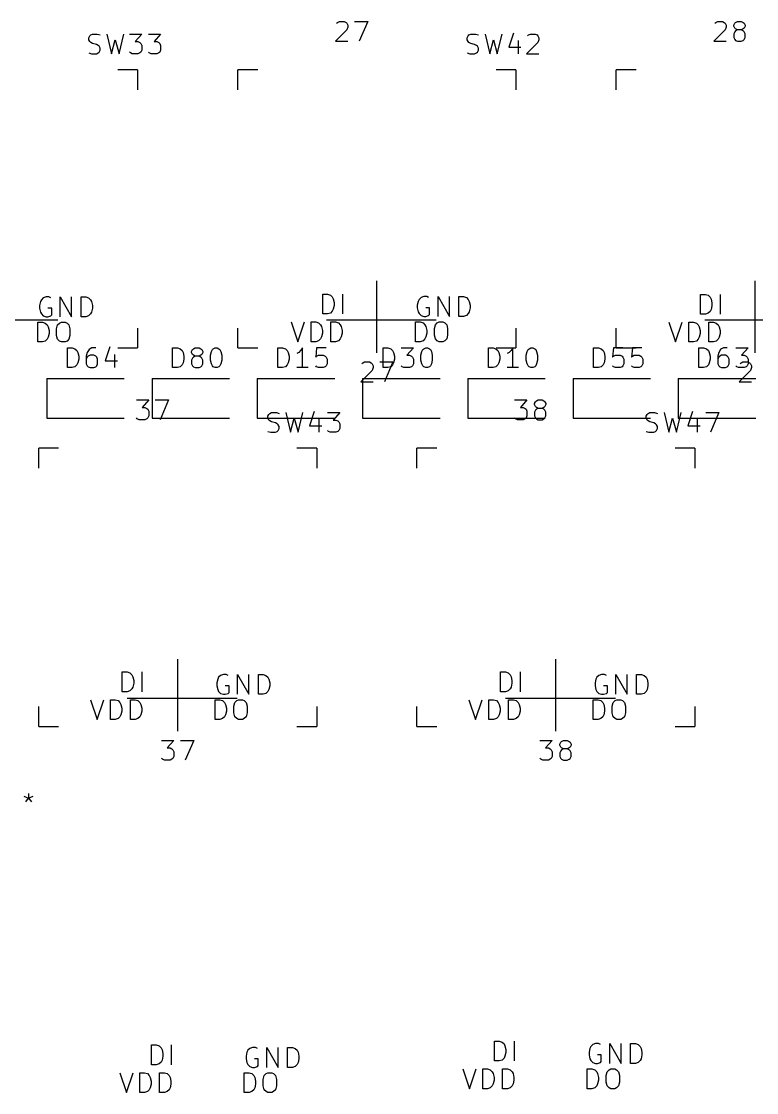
# Model space of a CAD drawing. Extents: x 33 to 377, y -126 to -3.
# Drawn here: x 169.9 to 207, y -120.3 to -66.4 of the extents above; entities that cross this region are included whole.
import ezdxf

# ---------------------------------------------------------------- set-up
doc = ezdxf.new("R2010")
doc.units = 0
doc.layers.add('BLACK', color=7, linetype='CONTINUOUS')

msp = doc.modelspace()

# ---------------------------------------------------------------- linework, layer by layer
at = {"layer": 'BLACK', "linetype": 'CONTINUOUS'}
for p, q in [((186.325, -66.81), (185.753, -67.3814)), ((185.801, -66.4766), (185.849, -66.429)), ((185.849, -66.429), (185.944, -66.3814)), ((185.944, -66.3814), (186.182, -66.3814)), ((186.182, -66.3814), (186.277, -66.429)), ((186.277, -66.429), (186.325, -66.4766)), ((186.325, -66.4766), (186.373, -66.5719)), ((186.373, -66.6671), (186.325, -66.81)), ((186.373, -66.5719), (186.373, -66.6671)), ((186.706, -66.3814), (187.373, -66.3814)), ((187.373, -66.3814), (186.944, -67.3814)), ((205.375, -66.81), (204.803, -67.3814)), ((204.851, -66.4766), (204.899, -66.429)), ((204.899, -66.429), (204.994, -66.3814)), ((204.994, -66.3814), (205.232, -66.3814)), ((205.232, -66.3814), (205.327, -66.429)), ((205.327, -66.429), (205.375, -66.4766)), ((205.375, -66.4766), (205.423, -66.5719)), ((205.423, -66.6671), (205.375, -66.81)), ((205.423, -66.5719), (205.423, -66.6671)), ((205.803, -66.5719), (205.851, -66.4766)), ((205.803, -66.6195), (205.803, -66.5719)), ((205.851, -66.7147), (205.803, -66.6195)), ((205.851, -66.4766), (205.899, -66.429)), ((205.899, -66.7623), (205.851, -66.7147)), ((205.899, -66.8576), (205.851, -66.9052)), ((205.899, -66.429), (205.994, -66.3814)), ((205.994, -66.81), (205.899, -66.7623)), ((205.994, -66.81), (205.899, -66.8576)), ((205.994, -66.3814), (206.184, -66.3814)), ((206.184, -66.81), (205.994, -66.81)), ((206.184, -66.3814), (206.28, -66.429)), ((206.28, -66.7623), (206.184, -66.81)), ((206.28, -66.8576), (206.184, -66.81)), ((206.28, -66.429), (206.327, -66.4766)), ((206.327, -66.7147), (206.28, -66.7623)), ((206.327, -66.9052), (206.28, -66.8576)), ((206.327, -66.4766), (206.375, -66.5719)), ((206.375, -66.6195), (206.327, -66.7147)), ((206.375, -66.5719), (206.375, -66.6195)), ((173.323, -67.2069), (173.371, -67.1116)), ((173.323, -67.3021), (173.323, -67.2069)), ((173.371, -67.3973), (173.323, -67.3021)), ((173.371, -67.1116), (173.419, -67.064)), ((173.419, -67.445), (173.371, -67.3973)), ((173.419, -67.064), (173.514, -67.0164)), ((173.514, -67.0164), (173.752, -67.0164)), ((173.752, -67.0164), (173.895, -67.064)), ((174.228, -67.0164), (174.466, -68.0164)), ((174.466, -68.0164), (174.657, -67.3021)), ((174.657, -67.3021), (174.847, -68.0164)), ((174.847, -68.0164), (175.085, -67.0164)), ((175.371, -67.0164), (175.99, -67.0164)), ((175.99, -67.0164), (175.657, -67.3973)), ((175.657, -67.3973), (175.8, -67.3973)), ((175.8, -67.3973), (175.895, -67.445)), ((176.323, -67.0164), (176.943, -67.0164)), ((176.943, -67.0164), (176.609, -67.3973)), ((176.609, -67.3973), (176.752, -67.3973)), ((176.752, -67.3973), (176.847, -67.445)), ((185.753, -67.3814), (186.373, -67.3814)), ((192.373, -67.2069), (192.421, -67.1116)), ((192.373, -67.3021), (192.373, -67.2069)), ((192.421, -67.3973), (192.373, -67.3021)), ((192.421, -67.1116), (192.469, -67.064)), ((192.469, -67.445), (192.421, -67.3973)), ((192.469, -67.064), (192.564, -67.0164)), ((192.564, -67.0164), (192.802, -67.0164)), ((192.802, -67.0164), (192.945, -67.064)), ((193.278, -67.0164), (193.516, -68.0164)), ((193.516, -68.0164), (193.707, -67.3021)), ((193.707, -67.3021), (193.897, -68.0164)), ((193.897, -68.0164), (194.135, -67.0164)), ((194.707, -66.9688), (194.469, -67.683)), ((194.945, -67.3497), (194.945, -68.0164)), ((195.421, -67.1116), (195.469, -67.064)), ((195.469, -67.064), (195.564, -67.0164)), ((195.564, -67.0164), (195.802, -67.0164)), ((195.802, -67.0164), (195.897, -67.064)), ((195.897, -67.064), (195.945, -67.1116)), ((195.945, -67.1116), (195.993, -67.2069)), ((195.993, -67.3021), (195.945, -67.445)), ((195.993, -67.2069), (195.993, -67.3021)), ((204.803, -67.3814), (205.423, -67.3814)), ((205.851, -66.9052), (205.803, -67.0004)), ((205.803, -67.0004), (205.803, -67.1909)), ((205.803, -67.1909), (205.851, -67.2861)), ((205.851, -67.2861), (205.899, -67.3338)), ((205.899, -67.3338), (205.994, -67.3814)), ((205.994, -67.3814), (206.184, -67.3814)), ((206.184, -67.3814), (206.28, -67.3338)), ((206.28, -67.3338), (206.327, -67.2861)), ((206.375, -67.0004), (206.327, -66.9052)), ((206.327, -67.2861), (206.375, -67.1909)), ((206.375, -67.1909), (206.375, -67.0004)), ((173.514, -67.4926), (173.419, -67.445)), ((173.704, -67.5402), (173.514, -67.4926)), ((173.8, -67.5878), (173.704, -67.5402)), ((173.847, -67.6354), (173.8, -67.5878)), ((173.8, -67.9688), (173.847, -67.9211)), ((173.895, -67.7307), (173.847, -67.6354)), ((173.847, -67.9211), (173.895, -67.8259)), ((173.895, -67.8259), (173.895, -67.7307)), ((175.419, -67.9688), (175.371, -67.9211)), ((175.895, -67.445), (175.943, -67.4926)), ((175.943, -67.9211), (175.895, -67.9688)), ((175.943, -67.4926), (175.99, -67.5878)), ((175.99, -67.8259), (175.943, -67.9211)), ((175.99, -67.5878), (175.99, -67.8259)), ((176.371, -67.9688), (176.323, -67.9211)), ((176.847, -67.445), (176.895, -67.4926)), ((176.895, -67.9211), (176.847, -67.9688)), ((176.895, -67.4926), (176.943, -67.5878)), ((176.943, -67.8259), (176.895, -67.9211)), ((176.943, -67.5878), (176.943, -67.8259)), ((192.564, -67.4926), (192.469, -67.445)), ((192.754, -67.5402), (192.564, -67.4926)), ((192.85, -67.5878), (192.754, -67.5402)), ((192.897, -67.6354), (192.85, -67.5878)), ((192.85, -67.9688), (192.897, -67.9211)), ((192.945, -67.7307), (192.897, -67.6354)), ((192.897, -67.9211), (192.945, -67.8259)), ((192.945, -67.8259), (192.945, -67.7307)), ((194.469, -67.683), (195.088, -67.683)), ((195.945, -67.445), (195.373, -68.0164)), ((173.323, -67.9688), (173.466, -68.0164)), ((173.466, -68.0164), (173.704, -68.0164)), ((173.704, -68.0164), (173.8, -67.9688)), ((175.514, -68.0164), (175.419, -67.9688)), ((175.8, -68.0164), (175.514, -68.0164)), ((175.895, -67.9688), (175.8, -68.0164)), ((176.466, -68.0164), (176.371, -67.9688)), ((176.752, -68.0164), (176.466, -68.0164)), ((176.847, -67.9688), (176.752, -68.0164)), ((192.373, -67.9688), (192.516, -68.0164)), ((192.516, -68.0164), (192.754, -68.0164)), ((192.754, -68.0164), (192.85, -67.9688)), ((195.373, -68.0164), (195.993, -68.0164)), ((175.783, -68.819), (174.783, -68.819)), ((175.783, -68.819), (175.783, -69.819)), ((181.833, -68.819), (180.833, -68.819)), ((180.833, -69.819), (180.833, -68.819)), ((194.833, -68.819), (193.833, -68.819)), ((194.833, -68.819), (194.833, -69.819)), ((200.883, -68.819), (199.883, -68.819)), ((199.883, -69.819), (199.883, -68.819)), ((187.833, -83.058), (187.833, -79.436)), ((206.883, -83.058), (206.883, -79.436)), ((171.031, -80.297), (170.936, -80.3922)), ((171.174, -80.2494), (171.031, -80.297)), ((171.317, -80.2494), (171.174, -80.2494)), ((171.412, -80.297), (171.317, -80.2494)), ((171.888, -81.2494), (171.888, -80.2494)), ((171.888, -80.2494), (172.46, -81.2494)), ((172.46, -81.2494), (172.46, -80.2494)), ((172.936, -81.2494), (172.936, -80.2494)), ((172.936, -80.2494), (173.174, -80.2494)), ((173.174, -80.2494), (173.317, -80.297)), ((173.317, -80.297), (173.412, -80.3922)), ((185.11, -81.1084), (185.11, -80.1084)), ((185.11, -80.1084), (185.348, -80.1084)), ((185.348, -80.1084), (185.491, -80.156)), ((185.491, -80.156), (185.586, -80.2512)), ((185.586, -80.2512), (185.634, -80.3465)), ((185.634, -80.3465), (185.681, -80.537)), ((186.11, -81.1084), (186.11, -80.1084)), ((190.055, -80.283), (189.96, -80.3782)), ((190.198, -80.2354), (190.055, -80.283)), ((190.341, -80.2354), (190.198, -80.2354)), ((190.436, -80.283), (190.341, -80.2354)), ((190.912, -81.2354), (190.912, -80.2354)), ((190.912, -80.2354), (191.484, -81.2354)), ((191.484, -81.2354), (191.484, -80.2354)), ((191.96, -81.2354), (191.96, -80.2354)), ((191.96, -80.2354), (192.198, -80.2354)), ((192.198, -80.2354), (192.341, -80.283)), ((192.341, -80.283), (192.436, -80.3782)), ((204.136, -81.1224), (204.136, -80.1224)), ((204.136, -80.1224), (204.374, -80.1224)), ((204.374, -80.1224), (204.517, -80.17)), ((204.517, -80.17), (204.612, -80.2652)), ((204.612, -80.2652), (204.66, -80.3605)), ((205.136, -81.1224), (205.136, -80.1224)), ((170.888, -80.4875), (170.841, -80.678)), ((170.841, -80.678), (170.841, -80.8208)), ((170.841, -80.8208), (170.888, -81.0113)), ((170.936, -80.3922), (170.888, -80.4875)), ((171.46, -80.8208), (171.269, -80.8208)), ((171.46, -81.1541), (171.46, -80.8208)), ((173.412, -80.3922), (173.46, -80.4875)), ((173.46, -80.4875), (173.507, -80.678)), ((173.507, -80.8208), (173.46, -81.0113)), ((173.507, -80.678), (173.507, -80.8208)), ((185.634, -80.8703), (185.586, -80.9655)), ((185.681, -80.6798), (185.634, -80.8703)), ((185.681, -80.537), (185.681, -80.6798)), ((189.912, -80.4735), (189.865, -80.664)), ((189.865, -80.664), (189.865, -80.8068)), ((189.865, -80.8068), (189.912, -80.9973)), ((189.96, -80.3782), (189.912, -80.4735)), ((190.484, -80.8068), (190.293, -80.8068)), ((190.484, -81.1401), (190.484, -80.8068)), ((192.436, -80.3782), (192.484, -80.4735)), ((192.484, -80.4735), (192.531, -80.664)), ((192.531, -80.8068), (192.484, -80.9973)), ((192.531, -80.664), (192.531, -80.8068)), ((204.66, -80.8843), (204.612, -80.9795)), ((204.66, -80.3605), (204.707, -80.551)), ((204.707, -80.6938), (204.66, -80.8843)), ((204.707, -80.551), (204.707, -80.6938)), ((166.243, -81.407), (171.773, -81.407)), ((170.888, -81.0113), (170.936, -81.1065)), ((170.936, -81.1065), (171.031, -81.2018)), ((171.031, -81.2018), (171.174, -81.2494)), ((171.174, -81.2494), (171.269, -81.2494)), ((171.269, -81.2494), (171.412, -81.2018)), ((171.412, -81.2018), (171.46, -81.1541)), ((173.174, -81.2494), (172.936, -81.2494)), ((173.317, -81.2018), (173.174, -81.2494)), ((173.412, -81.1065), (173.317, -81.2018)), ((173.46, -81.0113), (173.412, -81.1065)), ((185.348, -81.1084), (185.11, -81.1084)), ((185.293, -81.407), (190.823, -81.407)), ((185.491, -81.0608), (185.348, -81.1084)), ((185.586, -80.9655), (185.491, -81.0608)), ((189.912, -80.9973), (189.96, -81.0925)), ((189.96, -81.0925), (190.055, -81.1878)), ((190.055, -81.1878), (190.198, -81.2354)), ((190.198, -81.2354), (190.293, -81.2354)), ((190.293, -81.2354), (190.436, -81.1878)), ((190.436, -81.1878), (190.484, -81.1401)), ((192.198, -81.2354), (191.96, -81.2354)), ((192.341, -81.1878), (192.198, -81.2354)), ((192.436, -81.0925), (192.341, -81.1878)), ((192.484, -80.9973), (192.436, -81.0925)), ((204.374, -81.1224), (204.136, -81.1224)), ((204.343, -81.407), (209.873, -81.407)), ((204.517, -81.0748), (204.374, -81.1224)), ((204.612, -80.9795), (204.517, -81.0748)), ((170.753, -82.5194), (170.753, -81.5194)), ((170.753, -81.5194), (170.991, -81.5194)), ((170.991, -81.5194), (171.134, -81.567)), ((171.134, -81.567), (171.229, -81.6622)), ((171.229, -81.6622), (171.277, -81.7575)), ((171.277, -81.7575), (171.325, -81.948)), ((171.325, -81.948), (171.325, -82.0908)), ((171.706, -81.8527), (171.753, -81.6622)), ((171.706, -82.186), (171.706, -81.8527)), ((171.753, -81.6622), (171.849, -81.567)), ((171.849, -81.567), (171.944, -81.5194)), ((171.944, -81.5194), (172.134, -81.5194)), ((172.134, -81.5194), (172.229, -81.567)), ((172.229, -81.567), (172.325, -81.6622)), ((172.325, -81.6622), (172.372, -81.8527)), ((172.372, -81.8527), (172.372, -82.186)), ((175.783, -81.819), (175.783, -82.819)), ((180.833, -82.819), (180.833, -81.819)), ((183.515, -81.5054), (183.848, -82.5054)), ((183.848, -82.5054), (184.181, -81.5054)), ((184.515, -82.5054), (184.515, -81.5054)), ((184.515, -81.5054), (184.753, -81.5054)), ((184.753, -81.5054), (184.896, -81.553)), ((184.896, -81.553), (184.991, -81.6482)), ((184.991, -81.6482), (185.038, -81.7435)), ((185.038, -81.7435), (185.086, -81.934)), ((185.086, -81.934), (185.086, -82.0768)), ((185.515, -82.5054), (185.515, -81.5054)), ((185.515, -81.5054), (185.753, -81.5054)), ((185.753, -81.5054), (185.896, -81.553)), ((185.896, -81.553), (185.991, -81.6482)), ((185.991, -81.6482), (186.038, -81.7435)), ((186.038, -81.7435), (186.086, -81.934)), ((186.086, -81.934), (186.086, -82.0768)), ((189.777, -82.5054), (189.777, -81.5054)), ((189.777, -81.5054), (190.015, -81.5054)), ((190.015, -81.5054), (190.158, -81.553)), ((190.158, -81.553), (190.253, -81.6482)), ((190.253, -81.6482), (190.301, -81.7435)), ((190.301, -81.7435), (190.349, -81.934)), ((190.349, -81.934), (190.349, -82.0768)), ((190.73, -81.8387), (190.777, -81.6482)), ((190.73, -82.172), (190.73, -81.8387)), ((190.777, -81.6482), (190.873, -81.553)), ((190.873, -81.553), (190.968, -81.5054)), ((190.968, -81.5054), (191.158, -81.5054)), ((191.158, -81.5054), (191.253, -81.553)), ((191.253, -81.553), (191.349, -81.6482)), ((191.349, -81.6482), (191.396, -81.8387)), ((191.396, -81.8387), (191.396, -82.172)), ((194.833, -81.819), (194.833, -82.819)), ((199.883, -82.819), (199.883, -81.819)), ((202.541, -81.5194), (202.874, -82.5194)), ((202.874, -82.5194), (203.207, -81.5194)), ((203.541, -82.5194), (203.541, -81.5194)), ((203.541, -81.5194), (203.779, -81.5194)), ((203.779, -81.5194), (203.922, -81.567)), ((203.922, -81.567), (204.017, -81.6622)), ((204.017, -81.6622), (204.064, -81.7575)), ((204.064, -81.7575), (204.112, -81.948)), ((204.112, -81.948), (204.112, -82.0908)), ((204.541, -82.5194), (204.541, -81.5194)), ((204.541, -81.5194), (204.779, -81.5194)), ((204.779, -81.5194), (204.922, -81.567)), ((204.922, -81.567), (205.017, -81.6622)), ((205.017, -81.6622), (205.064, -81.7575)), ((205.064, -81.7575), (205.112, -81.948)), ((205.112, -81.948), (205.112, -82.0908)), ((171.134, -82.4718), (170.991, -82.5194)), ((171.229, -82.3765), (171.134, -82.4718)), ((171.277, -82.2813), (171.229, -82.3765)), ((171.325, -82.0908), (171.277, -82.2813)), ((171.753, -82.3765), (171.706, -82.186)), ((171.849, -82.4718), (171.753, -82.3765)), ((171.944, -82.5194), (171.849, -82.4718)), ((172.229, -82.4718), (172.134, -82.5194)), ((172.325, -82.3765), (172.229, -82.4718)), ((172.372, -82.186), (172.325, -82.3765)), ((184.896, -82.4578), (184.753, -82.5054)), ((184.991, -82.3625), (184.896, -82.4578)), ((185.038, -82.2673), (184.991, -82.3625)), ((185.086, -82.0768), (185.038, -82.2673)), ((185.896, -82.4578), (185.753, -82.5054)), ((185.991, -82.3625), (185.896, -82.4578)), ((186.038, -82.2673), (185.991, -82.3625)), ((186.086, -82.0768), (186.038, -82.2673)), ((190.158, -82.4578), (190.015, -82.5054)), ((190.253, -82.3625), (190.158, -82.4578)), ((190.301, -82.2673), (190.253, -82.3625)), ((190.349, -82.0768), (190.301, -82.2673)), ((190.777, -82.3625), (190.73, -82.172)), ((190.873, -82.4578), (190.777, -82.3625)), ((190.968, -82.5054), (190.873, -82.4578)), ((191.253, -82.4578), (191.158, -82.5054)), ((191.349, -82.3625), (191.253, -82.4578)), ((191.396, -82.172), (191.349, -82.3625)), ((203.922, -82.4718), (203.779, -82.5194)), ((204.017, -82.3765), (203.922, -82.4718)), ((204.064, -82.2813), (204.017, -82.3765)), ((204.112, -82.0908), (204.064, -82.2813)), ((204.922, -82.4718), (204.779, -82.5194)), ((205.017, -82.3765), (204.922, -82.4718)), ((205.064, -82.2813), (205.017, -82.3765)), ((205.112, -82.0908), (205.064, -82.2813)), ((170.991, -82.5194), (170.753, -82.5194)), ((172.134, -82.5194), (171.944, -82.5194)), ((172.245, -83.8096), (172.245, -82.8096)), ((172.245, -82.8096), (172.483, -82.8096)), ((172.483, -82.8096), (172.626, -82.8572)), ((172.626, -82.8572), (172.721, -82.9524)), ((172.721, -82.9524), (172.769, -83.0477)), ((173.34, -82.9048), (173.245, -83.0477)), ((173.388, -82.8572), (173.34, -82.9048)), ((173.483, -82.8096), (173.388, -82.8572)), ((173.673, -82.8096), (173.483, -82.8096)), ((174.388, -82.762), (174.149, -83.4762)), ((174.783, -82.819), (175.783, -82.819)), ((177.546, -83.8096), (177.546, -82.8096)), ((177.546, -82.8096), (177.784, -82.8096)), ((177.784, -82.8096), (177.927, -82.8572)), ((177.927, -82.8572), (178.022, -82.9524)), ((178.022, -82.9524), (178.07, -83.0477)), ((178.498, -83.0001), (178.546, -82.9048)), ((178.498, -83.0477), (178.498, -83.0001)), ((178.546, -82.9048), (178.593, -82.8572)), ((178.593, -82.8572), (178.689, -82.8096)), ((178.689, -82.8096), (178.879, -82.8096)), ((178.879, -82.8096), (178.974, -82.8572)), ((178.974, -82.8572), (179.022, -82.9048)), ((179.022, -82.9048), (179.07, -83.0001)), ((179.07, -83.0001), (179.07, -83.0477)), ((179.45, -83.1905), (179.498, -83.0001)), ((179.498, -83.0001), (179.546, -82.9048)), ((179.546, -82.9048), (179.593, -82.8572)), ((179.593, -82.8572), (179.689, -82.8096)), ((179.689, -82.8096), (179.784, -82.8096)), ((179.784, -82.8096), (179.879, -82.8572)), ((179.879, -82.8572), (179.927, -82.9048)), ((179.927, -82.9048), (179.974, -83.0001)), ((179.974, -83.0001), (180.022, -83.1905)), ((180.833, -82.819), (181.833, -82.819)), ((182.846, -83.8096), (182.846, -82.8096)), ((182.846, -82.8096), (183.084, -82.8096)), ((183.084, -82.8096), (183.227, -82.8572)), ((183.227, -82.8572), (183.322, -82.9524)), ((183.322, -82.9524), (183.37, -83.0477)), ((183.989, -82.9524), (183.893, -83.0477)), ((184.084, -82.8096), (183.989, -82.9524)), ((184.084, -83.8096), (184.084, -82.8096)), ((184.753, -82.5054), (184.515, -82.5054)), ((184.798, -82.8096), (184.75, -83.2858)), ((185.274, -82.8096), (184.798, -82.8096)), ((185.753, -82.5054), (185.515, -82.5054)), ((188.147, -83.8096), (188.147, -82.8096)), ((188.147, -82.8096), (188.385, -82.8096)), ((188.385, -82.8096), (188.528, -82.8572)), ((188.528, -82.8572), (188.623, -82.9524)), ((188.623, -82.9524), (188.671, -83.0477)), ((189.051, -82.8096), (189.671, -82.8096)), ((189.671, -82.8096), (189.337, -83.1905)), ((190.015, -82.5054), (189.777, -82.5054)), ((190.051, -83.1905), (190.099, -83.0001)), ((190.099, -83.0001), (190.147, -82.9048)), ((190.147, -82.9048), (190.194, -82.8572)), ((190.194, -82.8572), (190.29, -82.8096)), ((190.29, -82.8096), (190.385, -82.8096)), ((190.385, -82.8096), (190.48, -82.8572)), ((190.48, -82.8572), (190.528, -82.9048)), ((190.528, -82.9048), (190.575, -83.0001)), ((190.575, -83.0001), (190.623, -83.1905)), ((191.158, -82.5054), (190.968, -82.5054)), ((193.447, -83.8096), (193.447, -82.8096)), ((193.447, -82.8096), (193.685, -82.8096)), ((193.685, -82.8096), (193.828, -82.8572)), ((193.828, -82.8572), (193.923, -82.9524)), ((193.833, -82.819), (194.833, -82.819)), ((193.923, -82.9524), (193.971, -83.0477)), ((194.59, -82.9524), (194.494, -83.0477)), ((194.685, -82.8096), (194.59, -82.9524)), ((194.685, -83.8096), (194.685, -82.8096)), ((195.351, -83.1905), (195.399, -83.0001)), ((195.399, -83.0001), (195.447, -82.9048)), ((195.447, -82.9048), (195.494, -82.8572)), ((195.494, -82.8572), (195.59, -82.8096)), ((195.59, -82.8096), (195.685, -82.8096)), ((195.685, -82.8096), (195.78, -82.8572)), ((195.78, -82.8572), (195.828, -82.9048)), ((195.828, -82.9048), (195.875, -83.0001)), ((195.875, -83.0001), (195.923, -83.1905)), ((198.748, -83.8096), (198.748, -82.8096)), ((198.748, -82.8096), (198.986, -82.8096)), ((198.986, -82.8096), (199.129, -82.8572)), ((199.129, -82.8572), (199.224, -82.9524)), ((199.224, -82.9524), (199.272, -83.0477)), ((199.748, -82.8096), (199.7, -83.2858)), ((200.224, -82.8096), (199.748, -82.8096)), ((199.883, -82.819), (200.883, -82.819)), ((200.7, -82.8096), (200.652, -83.2858)), ((201.176, -82.8096), (200.7, -82.8096)), ((203.779, -82.5194), (203.541, -82.5194)), ((204.048, -83.8096), (204.048, -82.8096)), ((204.048, -82.8096), (204.286, -82.8096)), ((204.286, -82.8096), (204.429, -82.8572)), ((204.429, -82.8572), (204.524, -82.9524)), ((204.524, -82.9524), (204.572, -83.0477)), ((204.779, -82.5194), (204.541, -82.5194)), ((205.143, -82.9048), (205.048, -83.0477)), ((205.191, -82.8572), (205.143, -82.9048)), ((205.286, -82.8096), (205.191, -82.8572)), ((205.476, -82.8096), (205.286, -82.8096)), ((205.905, -82.8096), (206.524, -82.8096)), ((206.524, -82.8096), (206.191, -83.1905)), ((172.769, -83.5715), (172.721, -83.6667)), ((172.769, -83.0477), (172.816, -83.2382)), ((172.816, -83.381), (172.769, -83.5715)), ((172.816, -83.2382), (172.816, -83.381)), ((173.245, -83.0477), (173.197, -83.2382)), ((173.197, -83.2382), (173.197, -83.6191)), ((173.245, -83.2858), (173.197, -83.381)), ((173.292, -83.2382), (173.245, -83.2858)), ((173.388, -83.1905), (173.292, -83.2382)), ((173.578, -83.1905), (173.388, -83.1905)), ((173.673, -83.2382), (173.578, -83.1905)), ((173.721, -83.2858), (173.673, -83.2382)), ((173.769, -83.381), (173.721, -83.2858)), ((173.769, -83.6191), (173.769, -83.381)), ((174.149, -83.4762), (174.769, -83.4762)), ((174.626, -83.1429), (174.626, -83.8096)), ((178.07, -83.5715), (178.022, -83.6667)), ((178.07, -83.0477), (178.117, -83.2382)), ((178.117, -83.381), (178.07, -83.5715)), ((178.117, -83.2382), (178.117, -83.381)), ((178.546, -83.1429), (178.498, -83.0477)), ((178.546, -83.3334), (178.498, -83.4286)), ((178.498, -83.4286), (178.498, -83.6191)), ((178.593, -83.1905), (178.546, -83.1429)), ((178.593, -83.2858), (178.546, -83.3334)), ((178.689, -83.2382), (178.593, -83.1905)), ((178.689, -83.2382), (178.593, -83.2858)), ((178.879, -83.2382), (178.689, -83.2382)), ((178.974, -83.1905), (178.879, -83.2382)), ((178.974, -83.2858), (178.879, -83.2382)), ((179.022, -83.1429), (178.974, -83.1905)), ((179.022, -83.3334), (178.974, -83.2858)), ((179.07, -83.0477), (179.022, -83.1429)), ((179.07, -83.4286), (179.022, -83.3334)), ((179.07, -83.6191), (179.07, -83.4286)), ((179.45, -83.4286), (179.45, -83.1905)), ((179.498, -83.6191), (179.45, -83.4286)), ((180.022, -83.4286), (179.974, -83.6191)), ((180.022, -83.1905), (180.022, -83.4286)), ((183.37, -83.5715), (183.322, -83.6667)), ((183.37, -83.0477), (183.417, -83.2382)), ((183.417, -83.381), (183.37, -83.5715)), ((183.417, -83.2382), (183.417, -83.381)), ((183.893, -83.0477), (183.798, -83.0953)), ((184.75, -83.2858), (184.798, -83.2382)), ((184.798, -83.2382), (184.893, -83.1905)), ((184.893, -83.1905), (185.131, -83.1905)), ((185.131, -83.1905), (185.227, -83.2382)), ((185.227, -83.2382), (185.274, -83.2858)), ((185.274, -83.2858), (185.322, -83.381)), ((185.322, -83.381), (185.322, -83.6191)), ((187.071, -83.6216), (187.119, -83.574)), ((187.119, -83.574), (187.214, -83.5264)), ((187.214, -83.5264), (187.452, -83.5264)), ((187.452, -83.5264), (187.547, -83.574)), ((187.547, -83.574), (187.595, -83.6216)), ((187.976, -83.5264), (188.643, -83.5264)), ((188.643, -83.5264), (188.214, -84.5264)), ((188.671, -83.5715), (188.623, -83.6667)), ((188.671, -83.0477), (188.718, -83.2382)), ((188.718, -83.381), (188.671, -83.5715)), ((188.718, -83.2382), (188.718, -83.381)), ((189.337, -83.1905), (189.48, -83.1905)), ((189.48, -83.1905), (189.575, -83.2382)), ((189.575, -83.2382), (189.623, -83.2858)), ((189.623, -83.2858), (189.671, -83.381)), ((189.671, -83.381), (189.671, -83.6191)), ((190.051, -83.4286), (190.051, -83.1905)), ((190.099, -83.6191), (190.051, -83.4286)), ((190.623, -83.4286), (190.575, -83.6191)), ((190.623, -83.1905), (190.623, -83.4286)), ((193.971, -83.5715), (193.923, -83.6667)), ((193.971, -83.0477), (194.018, -83.2382)), ((194.018, -83.381), (193.971, -83.5715)), ((194.018, -83.2382), (194.018, -83.381)), ((194.494, -83.0477), (194.399, -83.0953)), ((195.351, -83.4286), (195.351, -83.1905)), ((195.399, -83.6191), (195.351, -83.4286)), ((195.923, -83.4286), (195.875, -83.6191)), ((195.923, -83.1905), (195.923, -83.4286)), ((199.272, -83.5715), (199.224, -83.6667)), ((199.272, -83.0477), (199.319, -83.2382)), ((199.319, -83.381), (199.272, -83.5715)), ((199.319, -83.2382), (199.319, -83.381)), ((199.7, -83.2858), (199.748, -83.2382)), ((199.748, -83.2382), (199.843, -83.1905)), ((199.843, -83.1905), (200.081, -83.1905)), ((200.081, -83.1905), (200.176, -83.2382)), ((200.176, -83.2382), (200.224, -83.2858)), ((200.224, -83.2858), (200.272, -83.381)), ((200.272, -83.381), (200.272, -83.6191)), ((200.652, -83.2858), (200.7, -83.2382)), ((200.7, -83.2382), (200.795, -83.1905)), ((200.795, -83.1905), (201.033, -83.1905)), ((201.033, -83.1905), (201.129, -83.2382)), ((201.129, -83.2382), (201.176, -83.2858)), ((201.176, -83.2858), (201.224, -83.381)), ((201.224, -83.381), (201.224, -83.6191)), ((204.572, -83.5715), (204.524, -83.6667)), ((204.572, -83.0477), (204.619, -83.2382)), ((204.619, -83.381), (204.572, -83.5715)), ((204.619, -83.2382), (204.619, -83.381)), ((205.048, -83.0477), (205, -83.2382)), ((205, -83.2382), (205, -83.6191)), ((205.048, -83.2858), (205, -83.381)), ((205.095, -83.2382), (205.048, -83.2858)), ((205.191, -83.1905), (205.095, -83.2382)), ((205.381, -83.1905), (205.191, -83.1905)), ((205.476, -83.2382), (205.381, -83.1905)), ((205.524, -83.2858), (205.476, -83.2382)), ((205.572, -83.381), (205.524, -83.2858)), ((205.572, -83.6191), (205.572, -83.381)), ((206.121, -83.6216), (206.169, -83.574)), ((206.169, -83.574), (206.264, -83.5264)), ((206.191, -83.1905), (206.333, -83.1905)), ((206.264, -83.5264), (206.502, -83.5264)), ((206.333, -83.1905), (206.429, -83.2382)), ((206.429, -83.2382), (206.476, -83.2858)), ((206.476, -83.2858), (206.524, -83.381)), ((206.502, -83.5264), (206.597, -83.574)), ((206.524, -83.381), (206.524, -83.6191)), ((206.597, -83.574), (206.645, -83.6216)), ((172.483, -83.8096), (172.245, -83.8096)), ((172.626, -83.762), (172.483, -83.8096)), ((172.721, -83.6667), (172.626, -83.762)), ((173.197, -83.6191), (173.245, -83.7143)), ((173.245, -83.7143), (173.292, -83.762)), ((173.292, -83.762), (173.388, -83.8096)), ((173.388, -83.8096), (173.578, -83.8096)), ((173.578, -83.8096), (173.673, -83.762)), ((173.673, -83.762), (173.721, -83.7143)), ((173.721, -83.7143), (173.769, -83.6191)), ((177.784, -83.8096), (177.546, -83.8096)), ((177.927, -83.762), (177.784, -83.8096)), ((178.022, -83.6667), (177.927, -83.762)), ((178.498, -83.6191), (178.546, -83.7143)), ((178.546, -83.7143), (178.593, -83.762)), ((178.593, -83.762), (178.689, -83.8096)), ((178.689, -83.8096), (178.879, -83.8096)), ((178.879, -83.8096), (178.974, -83.762)), ((178.974, -83.762), (179.022, -83.7143)), ((179.022, -83.7143), (179.07, -83.6191)), ((179.546, -83.7143), (179.498, -83.6191)), ((179.593, -83.762), (179.546, -83.7143)), ((179.689, -83.8096), (179.593, -83.762)), ((179.784, -83.8096), (179.689, -83.8096)), ((179.879, -83.762), (179.784, -83.8096)), ((179.927, -83.7143), (179.879, -83.762)), ((179.974, -83.6191), (179.927, -83.7143)), ((183.084, -83.8096), (182.846, -83.8096)), ((183.227, -83.762), (183.084, -83.8096)), ((183.322, -83.6667), (183.227, -83.762)), ((184.37, -83.8096), (183.798, -83.8096)), ((184.798, -83.762), (184.75, -83.7143)), ((184.893, -83.8096), (184.798, -83.762)), ((185.131, -83.8096), (184.893, -83.8096)), ((185.227, -83.762), (185.131, -83.8096)), ((185.274, -83.7143), (185.227, -83.762)), ((185.322, -83.6191), (185.274, -83.7143)), ((187.595, -83.955), (187.023, -84.5264)), ((187.595, -83.6216), (187.643, -83.7169)), ((187.643, -83.8121), (187.595, -83.955)), ((187.643, -83.7169), (187.643, -83.8121)), ((188.385, -83.8096), (188.147, -83.8096)), ((188.528, -83.762), (188.385, -83.8096)), ((188.623, -83.6667), (188.528, -83.762)), ((189.099, -83.762), (189.051, -83.7143)), ((189.194, -83.8096), (189.099, -83.762)), ((189.48, -83.8096), (189.194, -83.8096)), ((189.575, -83.762), (189.48, -83.8096)), ((189.623, -83.7143), (189.575, -83.762)), ((189.671, -83.6191), (189.623, -83.7143)), ((190.147, -83.7143), (190.099, -83.6191)), ((190.194, -83.762), (190.147, -83.7143)), ((190.29, -83.8096), (190.194, -83.762)), ((190.385, -83.8096), (190.29, -83.8096)), ((190.48, -83.762), (190.385, -83.8096)), ((190.528, -83.7143), (190.48, -83.762)), ((190.575, -83.6191), (190.528, -83.7143)), ((193.685, -83.8096), (193.447, -83.8096)), ((193.828, -83.762), (193.685, -83.8096)), ((193.923, -83.6667), (193.828, -83.762)), ((194.971, -83.8096), (194.399, -83.8096)), ((195.447, -83.7143), (195.399, -83.6191)), ((195.494, -83.762), (195.447, -83.7143)), ((195.59, -83.8096), (195.494, -83.762)), ((195.685, -83.8096), (195.59, -83.8096)), ((195.78, -83.762), (195.685, -83.8096)), ((195.828, -83.7143), (195.78, -83.762)), ((195.875, -83.6191), (195.828, -83.7143)), ((198.986, -83.8096), (198.748, -83.8096)), ((199.129, -83.762), (198.986, -83.8096)), ((199.224, -83.6667), (199.129, -83.762)), ((199.748, -83.762), (199.7, -83.7143)), ((199.843, -83.8096), (199.748, -83.762)), ((200.081, -83.8096), (199.843, -83.8096)), ((200.176, -83.762), (200.081, -83.8096)), ((200.224, -83.7143), (200.176, -83.762)), ((200.272, -83.6191), (200.224, -83.7143)), ((200.7, -83.762), (200.652, -83.7143)), ((200.795, -83.8096), (200.7, -83.762)), ((201.033, -83.8096), (200.795, -83.8096)), ((201.129, -83.762), (201.033, -83.8096)), ((201.176, -83.7143), (201.129, -83.762)), ((201.224, -83.6191), (201.176, -83.7143)), ((204.286, -83.8096), (204.048, -83.8096)), ((204.429, -83.762), (204.286, -83.8096)), ((204.524, -83.6667), (204.429, -83.762)), ((205, -83.6191), (205.048, -83.7143)), ((205.048, -83.7143), (205.095, -83.762)), ((205.095, -83.762), (205.191, -83.8096)), ((205.191, -83.8096), (205.381, -83.8096)), ((205.381, -83.8096), (205.476, -83.762)), ((205.476, -83.762), (205.524, -83.7143)), ((205.524, -83.7143), (205.572, -83.6191)), ((205.952, -83.762), (205.905, -83.7143)), ((206.048, -83.8096), (205.952, -83.762)), ((206.333, -83.8096), (206.048, -83.8096)), ((206.645, -83.955), (206.073, -84.5264)), ((206.429, -83.762), (206.333, -83.8096)), ((206.476, -83.7143), (206.429, -83.762)), ((206.524, -83.6191), (206.476, -83.7143)), ((206.645, -83.6216), (206.693, -83.7169)), ((206.693, -83.8121), (206.645, -83.955)), ((206.693, -83.7169), (206.693, -83.8121)), ((171.209, -84.3572), (175.109, -84.3572)), ((171.209, -84.3572), (171.209, -86.3572)), ((176.51, -84.3572), (180.41, -84.3572)), ((176.51, -84.3572), (176.51, -86.3572)), ((181.81, -84.3572), (185.71, -84.3572)), ((181.81, -84.3572), (181.81, -86.3572)), ((187.023, -84.5264), (187.643, -84.5264)), ((187.111, -84.3572), (191.011, -84.3572)), ((187.111, -84.3572), (187.111, -86.3572)), ((192.411, -84.3572), (196.311, -84.3572)), ((192.411, -84.3572), (192.411, -86.3572)), ((197.712, -84.3572), (201.612, -84.3572)), ((197.712, -84.3572), (197.712, -86.3572)), ((203.012, -84.3572), (206.912, -84.3572)), ((203.012, -84.3572), (203.012, -86.3572)), ((206.073, -84.5264), (206.693, -84.5264)), ((175.72, -85.4314), (176.34, -85.4314)), ((176.34, -85.4314), (176.006, -85.8123)), ((176.673, -85.4314), (177.34, -85.4314)), ((177.34, -85.4314), (176.911, -86.4314)), ((194.77, -85.4314), (195.39, -85.4314)), ((195.39, -85.4314), (195.056, -85.8123)), ((195.77, -85.6219), (195.818, -85.5266)), ((195.77, -85.6695), (195.77, -85.6219)), ((195.818, -85.7647), (195.77, -85.6695)), ((195.818, -85.5266), (195.866, -85.479)), ((195.866, -85.479), (195.961, -85.4314)), ((195.961, -85.4314), (196.151, -85.4314)), ((196.151, -85.4314), (196.247, -85.479)), ((196.247, -85.479), (196.294, -85.5266)), ((196.294, -85.5266), (196.342, -85.6219)), ((196.342, -85.6695), (196.294, -85.7647)), ((196.342, -85.6219), (196.342, -85.6695)), ((176.006, -85.8123), (176.149, -85.8123)), ((176.149, -85.8123), (176.244, -85.86)), ((176.244, -85.86), (176.292, -85.9076)), ((176.292, -85.9076), (176.34, -86.0028)), ((176.34, -86.2409), (176.292, -86.3361)), ((176.34, -86.0028), (176.34, -86.2409)), ((182.34, -86.2569), (182.388, -86.1616)), ((182.34, -86.3521), (182.34, -86.2569)), ((182.388, -86.1616), (182.436, -86.114)), ((182.436, -86.114), (182.531, -86.0664)), ((182.531, -86.0664), (182.769, -86.0664)), ((182.769, -86.0664), (182.912, -86.114)), ((183.245, -86.0664), (183.483, -87.0664)), ((183.864, -87.0664), (184.102, -86.0664)), ((184.674, -86.0188), (184.436, -86.733)), ((185.34, -86.0664), (185.96, -86.0664)), ((185.96, -86.0664), (185.626, -86.4473)), ((195.056, -85.8123), (195.199, -85.8123)), ((195.199, -85.8123), (195.294, -85.86)), ((195.294, -85.86), (195.342, -85.9076)), ((195.342, -85.9076), (195.39, -86.0028)), ((195.39, -86.2409), (195.342, -86.3361)), ((195.39, -86.0028), (195.39, -86.2409)), ((195.818, -85.9552), (195.77, -86.0504)), ((195.77, -86.0504), (195.77, -86.2409)), ((195.77, -86.2409), (195.818, -86.3361)), ((195.866, -85.8123), (195.818, -85.7647)), ((195.866, -85.9076), (195.818, -85.9552)), ((195.961, -85.86), (195.866, -85.8123)), ((195.961, -85.86), (195.866, -85.9076)), ((196.151, -85.86), (195.961, -85.86)), ((196.247, -85.8123), (196.151, -85.86)), ((196.247, -85.9076), (196.151, -85.86)), ((196.294, -85.7647), (196.247, -85.8123)), ((196.294, -85.9552), (196.247, -85.9076)), ((196.342, -86.0504), (196.294, -85.9552)), ((196.294, -86.3361), (196.342, -86.2409)), ((196.342, -86.2409), (196.342, -86.0504)), ((201.39, -86.2569), (201.438, -86.1616)), ((201.39, -86.3521), (201.39, -86.2569)), ((201.438, -86.1616), (201.486, -86.114)), ((201.486, -86.114), (201.581, -86.0664)), ((201.581, -86.0664), (201.819, -86.0664)), ((201.819, -86.0664), (201.962, -86.114)), ((202.295, -86.0664), (202.533, -87.0664)), ((202.914, -87.0664), (203.152, -86.0664)), ((203.724, -86.0188), (203.486, -86.733)), ((204.39, -86.0664), (205.057, -86.0664)), ((205.057, -86.0664), (204.629, -87.0664)), ((171.209, -86.3572), (175.109, -86.3572)), ((175.768, -86.3838), (175.72, -86.3361)), ((175.863, -86.4314), (175.768, -86.3838)), ((176.149, -86.4314), (175.863, -86.4314)), ((176.244, -86.3838), (176.149, -86.4314)), ((176.292, -86.3361), (176.244, -86.3838)), ((176.51, -86.3572), (180.41, -86.3572)), ((181.81, -86.3572), (185.71, -86.3572)), ((182.388, -86.4473), (182.34, -86.3521)), ((182.436, -86.495), (182.388, -86.4473)), ((182.531, -86.5426), (182.436, -86.495)), ((182.721, -86.5902), (182.531, -86.5426)), ((182.817, -86.6378), (182.721, -86.5902)), ((182.864, -86.6854), (182.817, -86.6378)), ((182.912, -86.7807), (182.864, -86.6854)), ((182.912, -86.8759), (182.912, -86.7807)), ((183.483, -87.0664), (183.674, -86.3521)), ((183.674, -86.3521), (183.864, -87.0664)), ((184.436, -86.733), (185.055, -86.733)), ((184.912, -86.3997), (184.912, -87.0664)), ((185.626, -86.4473), (185.769, -86.4473)), ((185.769, -86.4473), (185.864, -86.495)), ((185.864, -86.495), (185.912, -86.5426)), ((185.912, -86.5426), (185.96, -86.6378)), ((185.96, -86.6378), (185.96, -86.8759)), ((187.111, -86.3572), (191.011, -86.3572)), ((192.411, -86.3572), (196.311, -86.3572)), ((194.818, -86.3838), (194.77, -86.3361)), ((194.913, -86.4314), (194.818, -86.3838)), ((195.199, -86.4314), (194.913, -86.4314)), ((195.294, -86.3838), (195.199, -86.4314)), ((195.342, -86.3361), (195.294, -86.3838)), ((195.818, -86.3361), (195.866, -86.3838)), ((195.866, -86.3838), (195.961, -86.4314)), ((195.961, -86.4314), (196.151, -86.4314)), ((196.151, -86.4314), (196.247, -86.3838)), ((196.247, -86.3838), (196.294, -86.3361)), ((197.712, -86.3572), (201.612, -86.3572)), ((201.438, -86.4473), (201.39, -86.3521)), ((201.486, -86.495), (201.438, -86.4473)), ((201.581, -86.5426), (201.486, -86.495)), ((201.771, -86.5902), (201.581, -86.5426)), ((201.867, -86.6378), (201.771, -86.5902)), ((201.914, -86.6854), (201.867, -86.6378)), ((201.962, -86.7807), (201.914, -86.6854)), ((201.962, -86.8759), (201.962, -86.7807)), ((202.533, -87.0664), (202.724, -86.3521)), ((202.724, -86.3521), (202.914, -87.0664)), ((203.012, -86.3572), (206.912, -86.3572)), ((203.486, -86.733), (204.105, -86.733)), ((203.962, -86.3997), (203.962, -87.0664)), ((182.34, -87.0188), (182.483, -87.0664)), ((182.483, -87.0664), (182.721, -87.0664)), ((182.721, -87.0664), (182.817, -87.0188)), ((182.817, -87.0188), (182.864, -86.9711)), ((182.864, -86.9711), (182.912, -86.8759)), ((185.388, -87.0188), (185.34, -86.9711)), ((185.483, -87.0664), (185.388, -87.0188)), ((185.769, -87.0664), (185.483, -87.0664)), ((185.864, -87.0188), (185.769, -87.0664)), ((185.912, -86.9711), (185.864, -87.0188)), ((185.96, -86.8759), (185.912, -86.9711)), ((201.39, -87.0188), (201.533, -87.0664)), ((201.533, -87.0664), (201.771, -87.0664)), ((201.771, -87.0664), (201.867, -87.0188)), ((201.867, -87.0188), (201.914, -86.9711)), ((201.914, -86.9711), (201.962, -86.8759)), ((171.8, -87.869), (170.8, -87.869)), ((170.8, -88.869), (170.8, -87.869)), ((184.8, -87.869), (183.8, -87.869)), ((184.8, -87.869), (184.8, -88.869)), ((190.85, -87.869), (189.85, -87.869)), ((189.85, -88.869), (189.85, -87.869)), ((203.85, -87.869), (202.85, -87.869)), ((203.85, -87.869), (203.85, -88.869)), ((177.8, -102.108), (177.8, -98.486)), ((196.85, -102.108), (196.85, -98.486)), ((175.013, -100.13), (175.013, -99.1304)), ((175.013, -99.1304), (175.251, -99.1304)), ((175.251, -99.1304), (175.394, -99.178)), ((175.394, -99.178), (175.489, -99.2732)), ((176.013, -100.13), (176.013, -99.1304)), ((194.063, -100.13), (194.063, -99.1304)), ((194.063, -99.1304), (194.301, -99.1304)), ((194.301, -99.1304), (194.444, -99.178)), ((194.444, -99.178), (194.539, -99.2732)), ((195.063, -100.13), (195.063, -99.1304)), ((175.489, -99.2732), (175.537, -99.3685)), ((175.537, -99.3685), (175.584, -99.559)), ((175.584, -99.7018), (175.537, -99.8923)), ((175.584, -99.559), (175.584, -99.7018)), ((179.815, -99.4955), (179.768, -99.686)), ((179.768, -99.686), (179.768, -99.8288)), ((179.863, -99.4002), (179.815, -99.4955)), ((179.958, -99.305), (179.863, -99.4002)), ((180.101, -99.2574), (179.958, -99.305)), ((180.244, -99.2574), (180.101, -99.2574)), ((180.339, -99.305), (180.244, -99.2574)), ((180.815, -100.257), (180.815, -99.2574)), ((180.815, -99.2574), (181.387, -100.257)), ((181.387, -100.257), (181.387, -99.2574)), ((181.863, -100.257), (181.863, -99.2574)), ((181.863, -99.2574), (182.101, -99.2574)), ((182.101, -99.2574), (182.244, -99.305)), ((182.244, -99.305), (182.339, -99.4002)), ((182.339, -99.4002), (182.387, -99.4955)), ((182.387, -99.4955), (182.434, -99.686)), ((182.434, -99.686), (182.434, -99.8288)), ((194.539, -99.2732), (194.587, -99.3685)), ((194.587, -99.3685), (194.634, -99.559)), ((194.634, -99.7018), (194.587, -99.8923)), ((194.634, -99.559), (194.634, -99.7018)), ((198.865, -99.4955), (198.818, -99.686)), ((198.818, -99.686), (198.818, -99.8288)), ((198.913, -99.4002), (198.865, -99.4955)), ((199.008, -99.305), (198.913, -99.4002)), ((199.151, -99.2574), (199.008, -99.305)), ((199.294, -99.2574), (199.151, -99.2574)), ((199.389, -99.305), (199.294, -99.2574)), ((199.865, -100.257), (199.865, -99.2574)), ((199.865, -99.2574), (200.437, -100.257)), ((200.437, -100.257), (200.437, -99.2574)), ((200.913, -100.257), (200.913, -99.2574)), ((200.913, -99.2574), (201.151, -99.2574)), ((201.151, -99.2574), (201.294, -99.305)), ((201.294, -99.305), (201.389, -99.4002)), ((201.389, -99.4002), (201.437, -99.4955)), ((201.437, -99.4955), (201.484, -99.686)), ((201.484, -99.686), (201.484, -99.8288)), ((175.251, -100.13), (175.013, -100.13)), ((175.394, -100.083), (175.251, -100.13)), ((175.489, -99.9875), (175.394, -100.083)), ((175.537, -99.8923), (175.489, -99.9875)), ((179.768, -99.8288), (179.815, -100.019)), ((179.815, -100.019), (179.863, -100.115)), ((179.863, -100.115), (179.958, -100.21)), ((179.958, -100.21), (180.101, -100.257)), ((180.101, -100.257), (180.196, -100.257)), ((180.387, -99.8288), (180.196, -99.8288)), ((180.196, -100.257), (180.339, -100.21)), ((180.339, -100.21), (180.387, -100.162)), ((180.387, -100.162), (180.387, -99.8288)), ((182.101, -100.257), (181.863, -100.257)), ((182.244, -100.21), (182.101, -100.257)), ((182.339, -100.115), (182.244, -100.21)), ((182.387, -100.019), (182.339, -100.115)), ((182.434, -99.8288), (182.387, -100.019)), ((194.301, -100.13), (194.063, -100.13)), ((194.444, -100.083), (194.301, -100.13)), ((194.539, -99.9875), (194.444, -100.083)), ((194.587, -99.8923), (194.539, -99.9875)), ((198.818, -99.8288), (198.865, -100.019)), ((198.865, -100.019), (198.913, -100.115)), ((198.913, -100.115), (199.008, -100.21)), ((199.008, -100.21), (199.151, -100.257)), ((199.151, -100.257), (199.246, -100.257)), ((199.437, -99.8288), (199.246, -99.8288)), ((199.246, -100.257), (199.389, -100.21)), ((199.389, -100.21), (199.437, -100.162)), ((199.437, -100.162), (199.437, -99.8288)), ((201.151, -100.257), (200.913, -100.257)), ((201.294, -100.21), (201.151, -100.257)), ((201.389, -100.115), (201.294, -100.21)), ((201.437, -100.019), (201.389, -100.115)), ((201.484, -99.8288), (201.437, -100.019)), ((173.418, -100.527), (173.751, -101.527)), ((173.751, -101.527), (174.084, -100.527)), ((174.418, -101.527), (174.418, -100.527)), ((174.418, -100.527), (174.656, -100.527)), ((174.656, -100.527), (174.799, -100.575)), ((174.799, -100.575), (174.894, -100.67)), ((174.894, -100.67), (174.941, -100.765)), ((174.941, -100.765), (174.989, -100.956)), ((175.26, -100.457), (180.79, -100.457)), ((175.418, -101.527), (175.418, -100.527)), ((175.418, -100.527), (175.656, -100.527)), ((175.656, -100.527), (175.799, -100.575)), ((175.799, -100.575), (175.894, -100.67)), ((175.894, -100.67), (175.941, -100.765)), ((175.941, -100.765), (175.989, -100.956)), ((179.68, -101.527), (179.68, -100.527)), ((179.68, -100.527), (179.918, -100.527)), ((179.918, -100.527), (180.061, -100.575)), ((180.061, -100.575), (180.156, -100.67)), ((180.156, -100.67), (180.204, -100.765)), ((180.204, -100.765), (180.252, -100.956)), ((180.633, -100.861), (180.68, -100.67)), ((180.68, -100.67), (180.776, -100.575)), ((180.776, -100.575), (180.871, -100.527)), ((180.871, -100.527), (181.061, -100.527)), ((181.061, -100.527), (181.156, -100.575)), ((181.156, -100.575), (181.252, -100.67)), ((181.252, -100.67), (181.299, -100.861)), ((192.468, -100.527), (192.801, -101.527)), ((192.801, -101.527), (193.134, -100.527)), ((193.468, -101.527), (193.468, -100.527)), ((193.468, -100.527), (193.706, -100.527)), ((193.706, -100.527), (193.849, -100.575)), ((193.849, -100.575), (193.944, -100.67)), ((193.944, -100.67), (193.991, -100.765)), ((193.991, -100.765), (194.039, -100.956)), ((194.31, -100.457), (199.84, -100.457)), ((194.468, -101.527), (194.468, -100.527)), ((194.468, -100.527), (194.706, -100.527)), ((194.706, -100.527), (194.849, -100.575)), ((194.849, -100.575), (194.944, -100.67)), ((194.944, -100.67), (194.991, -100.765)), ((194.991, -100.765), (195.039, -100.956)), ((198.73, -101.527), (198.73, -100.527)), ((198.73, -100.527), (198.968, -100.527)), ((198.968, -100.527), (199.111, -100.575)), ((199.111, -100.575), (199.206, -100.67)), ((199.206, -100.67), (199.254, -100.765)), ((199.254, -100.765), (199.302, -100.956)), ((199.683, -100.861), (199.73, -100.67)), ((199.73, -100.67), (199.826, -100.575)), ((199.826, -100.575), (199.921, -100.527)), ((199.921, -100.527), (200.111, -100.527)), ((200.111, -100.527), (200.206, -100.575)), ((200.206, -100.575), (200.302, -100.67)), ((200.302, -100.67), (200.349, -100.861)), ((170.8, -101.869), (170.8, -100.869)), ((174.941, -101.289), (174.894, -101.385)), ((174.989, -101.099), (174.941, -101.289)), ((174.989, -100.956), (174.989, -101.099)), ((175.941, -101.289), (175.894, -101.385)), ((175.989, -101.099), (175.941, -101.289)), ((175.989, -100.956), (175.989, -101.099)), ((180.204, -101.289), (180.156, -101.385)), ((180.252, -101.099), (180.204, -101.289)), ((180.252, -100.956), (180.252, -101.099)), ((180.633, -101.194), (180.633, -100.861)), ((180.68, -101.385), (180.633, -101.194)), ((181.299, -101.194), (181.252, -101.385)), ((181.299, -100.861), (181.299, -101.194)), ((184.8, -100.869), (184.8, -101.869)), ((189.85, -101.869), (189.85, -100.869)), ((193.991, -101.289), (193.944, -101.385)), ((194.039, -101.099), (193.991, -101.289)), ((194.039, -100.956), (194.039, -101.099)), ((194.991, -101.289), (194.944, -101.385)), ((195.039, -101.099), (194.991, -101.289)), ((195.039, -100.956), (195.039, -101.099)), ((199.254, -101.289), (199.206, -101.385)), ((199.302, -101.099), (199.254, -101.289)), ((199.302, -100.956), (199.302, -101.099)), ((199.683, -101.194), (199.683, -100.861)), ((199.73, -101.385), (199.683, -101.194)), ((200.349, -101.194), (200.302, -101.385)), ((200.349, -100.861), (200.349, -101.194)), ((203.85, -100.869), (203.85, -101.869)), ((170.8, -101.869), (171.8, -101.869)), ((174.656, -101.527), (174.418, -101.527)), ((174.799, -101.48), (174.656, -101.527)), ((174.894, -101.385), (174.799, -101.48)), ((175.656, -101.527), (175.418, -101.527)), ((175.799, -101.48), (175.656, -101.527)), ((175.894, -101.385), (175.799, -101.48)), ((179.918, -101.527), (179.68, -101.527)), ((180.061, -101.48), (179.918, -101.527)), ((180.156, -101.385), (180.061, -101.48)), ((180.776, -101.48), (180.68, -101.385)), ((180.871, -101.527), (180.776, -101.48)), ((181.061, -101.527), (180.871, -101.527)), ((181.156, -101.48), (181.061, -101.527)), ((181.252, -101.385), (181.156, -101.48)), ((183.8, -101.869), (184.8, -101.869)), ((189.85, -101.869), (190.85, -101.869)), ((193.706, -101.527), (193.468, -101.527)), ((193.849, -101.48), (193.706, -101.527)), ((193.944, -101.385), (193.849, -101.48)), ((194.706, -101.527), (194.468, -101.527)), ((194.849, -101.48), (194.706, -101.527)), ((194.944, -101.385), (194.849, -101.48)), ((198.968, -101.527), (198.73, -101.527)), ((199.111, -101.48), (198.968, -101.527)), ((199.206, -101.385), (199.111, -101.48)), ((199.826, -101.48), (199.73, -101.385)), ((199.921, -101.527), (199.826, -101.48)), ((200.111, -101.527), (199.921, -101.527)), ((200.206, -101.48), (200.111, -101.527)), ((200.302, -101.385), (200.206, -101.48)), ((202.85, -101.869), (203.85, -101.869)), ((176.99, -102.576), (177.61, -102.576)), ((177.61, -102.576), (177.276, -102.957)), ((177.276, -102.957), (177.419, -102.957)), ((177.419, -102.957), (177.514, -103.005)), ((177.943, -102.576), (178.61, -102.576)), ((178.61, -102.576), (178.181, -103.576)), ((196.04, -102.576), (196.66, -102.576)), ((196.66, -102.576), (196.326, -102.957)), ((196.326, -102.957), (196.469, -102.957)), ((196.469, -102.957), (196.564, -103.005)), ((197.04, -102.767), (197.088, -102.672)), ((197.04, -102.814), (197.04, -102.767)), ((197.088, -102.91), (197.04, -102.814)), ((197.088, -102.672), (197.136, -102.624)), ((197.136, -102.957), (197.088, -102.91)), ((197.136, -102.624), (197.231, -102.576)), ((197.231, -103.005), (197.136, -102.957)), ((197.231, -102.576), (197.421, -102.576)), ((197.421, -102.576), (197.517, -102.624)), ((197.517, -102.957), (197.421, -103.005)), ((197.517, -102.624), (197.564, -102.672)), ((197.564, -102.91), (197.517, -102.957)), ((197.564, -102.672), (197.612, -102.767)), ((197.612, -102.814), (197.564, -102.91)), ((197.612, -102.767), (197.612, -102.814)), ((177.038, -103.529), (176.99, -103.481)), ((177.133, -103.576), (177.038, -103.529)), ((177.514, -103.529), (177.419, -103.576)), ((177.514, -103.005), (177.562, -103.053)), ((177.562, -103.481), (177.514, -103.529)), ((177.562, -103.053), (177.61, -103.148)), ((177.61, -103.386), (177.562, -103.481)), ((177.61, -103.148), (177.61, -103.386)), ((196.088, -103.529), (196.04, -103.481)), ((196.183, -103.576), (196.088, -103.529)), ((196.564, -103.529), (196.469, -103.576)), ((196.564, -103.005), (196.612, -103.053)), ((196.612, -103.481), (196.564, -103.529)), ((196.612, -103.053), (196.66, -103.148)), ((196.66, -103.386), (196.612, -103.481)), ((196.66, -103.148), (196.66, -103.386)), ((197.088, -103.1), (197.04, -103.195)), ((197.04, -103.195), (197.04, -103.386)), ((197.04, -103.386), (197.088, -103.481)), ((197.136, -103.053), (197.088, -103.1)), ((197.088, -103.481), (197.136, -103.529)), ((197.231, -103.005), (197.136, -103.053)), ((197.136, -103.529), (197.231, -103.576)), ((197.421, -103.005), (197.231, -103.005)), ((197.517, -103.053), (197.421, -103.005)), ((197.421, -103.576), (197.517, -103.529)), ((197.564, -103.1), (197.517, -103.053)), ((197.517, -103.529), (197.564, -103.481)), ((197.612, -103.195), (197.564, -103.1)), ((197.564, -103.481), (197.612, -103.386)), ((197.612, -103.386), (197.612, -103.195)), ((177.419, -103.576), (177.133, -103.576)), ((196.469, -103.576), (196.183, -103.576)), ((197.231, -103.576), (197.421, -103.576)), ((170.053, -105.386), (170.291, -105.481)), ((170.148, -105.672), (170.291, -105.481)), ((170.291, -105.243), (170.291, -105.481)), ((170.291, -105.481), (170.529, -105.386)), ((170.291, -105.481), (170.434, -105.672)), ((176.487, -118.909), (176.487, -117.909)), ((176.487, -117.909), (176.725, -117.909)), ((176.725, -117.909), (176.868, -117.957)), ((176.868, -117.957), (176.963, -118.052)), ((176.963, -118.052), (177.011, -118.147)), ((177.487, -118.909), (177.487, -117.909)), ((181.432, -118.084), (181.337, -118.179)), ((181.575, -118.036), (181.432, -118.084)), ((181.718, -118.036), (181.575, -118.036)), ((181.813, -118.084), (181.718, -118.036)), ((182.289, -119.036), (182.289, -118.036)), ((182.289, -118.036), (182.861, -119.036)), ((182.861, -119.036), (182.861, -118.036)), ((183.337, -119.036), (183.337, -118.036)), ((183.337, -118.036), (183.575, -118.036)), ((183.575, -118.036), (183.718, -118.084)), ((183.718, -118.084), (183.813, -118.179)), ((193.759, -118.714), (193.759, -117.714)), ((193.759, -117.714), (193.997, -117.714)), ((193.997, -117.714), (194.14, -117.762)), ((194.14, -117.762), (194.235, -117.857)), ((194.235, -117.857), (194.283, -117.952)), ((194.283, -117.952), (194.33, -118.143)), ((194.759, -118.714), (194.759, -117.714)), ((198.561, -118.079), (198.514, -118.27)), ((198.609, -117.984), (198.561, -118.079)), ((198.704, -117.889), (198.609, -117.984)), ((198.847, -117.841), (198.704, -117.889)), ((198.99, -117.841), (198.847, -117.841)), ((199.085, -117.889), (198.99, -117.841)), ((199.561, -118.841), (199.561, -117.841)), ((199.561, -117.841), (200.133, -118.841)), ((200.133, -118.841), (200.133, -117.841)), ((200.609, -118.841), (200.609, -117.841)), ((200.609, -117.841), (200.847, -117.841)), ((200.847, -117.841), (200.99, -117.889)), ((200.99, -117.889), (201.085, -117.984)), ((201.085, -117.984), (201.133, -118.079)), ((201.133, -118.079), (201.18, -118.27)), ((177.011, -118.147), (177.058, -118.338)), ((177.058, -118.481), (177.011, -118.671)), ((177.058, -118.338), (177.058, -118.481)), ((181.289, -118.274), (181.242, -118.465)), ((181.242, -118.465), (181.242, -118.608)), ((181.242, -118.608), (181.289, -118.798)), ((181.337, -118.179), (181.289, -118.274)), ((181.861, -118.608), (181.67, -118.608)), ((181.861, -118.941), (181.861, -118.608)), ((183.813, -118.179), (183.861, -118.274)), ((183.861, -118.274), (183.908, -118.465)), ((183.908, -118.608), (183.861, -118.798)), ((183.908, -118.465), (183.908, -118.608)), ((194.235, -118.572), (194.14, -118.667)), ((194.283, -118.476), (194.235, -118.572)), ((194.33, -118.286), (194.283, -118.476)), ((194.33, -118.143), (194.33, -118.286)), ((198.514, -118.27), (198.514, -118.413)), ((198.514, -118.413), (198.561, -118.603)), ((198.561, -118.603), (198.609, -118.699)), ((199.133, -118.413), (198.942, -118.413)), ((199.133, -118.746), (199.133, -118.413)), ((201.133, -118.603), (201.085, -118.699)), ((201.18, -118.413), (201.133, -118.603)), ((201.18, -118.27), (201.18, -118.413)), ((176.725, -118.909), (176.487, -118.909)), ((176.868, -118.862), (176.725, -118.909)), ((176.963, -118.767), (176.868, -118.862)), ((177.011, -118.671), (176.963, -118.767)), ((181.289, -118.798), (181.337, -118.894)), ((181.337, -118.894), (181.432, -118.989)), ((181.432, -118.989), (181.575, -119.036)), ((181.575, -119.036), (181.67, -119.036)), ((181.67, -119.036), (181.813, -118.989)), ((181.813, -118.989), (181.861, -118.941)), ((183.575, -119.036), (183.337, -119.036)), ((183.718, -118.989), (183.575, -119.036)), ((183.813, -118.894), (183.718, -118.989)), ((183.861, -118.798), (183.813, -118.894)), ((192.164, -119.111), (192.497, -120.111)), ((192.497, -120.111), (192.83, -119.111)), ((193.164, -120.111), (193.164, -119.111)), ((193.164, -119.111), (193.402, -119.111)), ((193.402, -119.111), (193.545, -119.159)), ((193.545, -119.159), (193.64, -119.254)), ((193.997, -118.714), (193.759, -118.714)), ((194.14, -118.667), (193.997, -118.714)), ((194.164, -120.111), (194.164, -119.111)), ((194.164, -119.111), (194.402, -119.111)), ((194.402, -119.111), (194.545, -119.159)), ((194.545, -119.159), (194.64, -119.254)), ((198.426, -120.111), (198.426, -119.111)), ((198.426, -119.111), (198.664, -119.111)), ((198.609, -118.699), (198.704, -118.794)), ((198.664, -119.111), (198.807, -119.159)), ((198.704, -118.794), (198.847, -118.841)), ((198.807, -119.159), (198.902, -119.254)), ((198.847, -118.841), (198.942, -118.841)), ((198.942, -118.841), (199.085, -118.794)), ((199.085, -118.794), (199.133, -118.746)), ((199.426, -119.254), (199.522, -119.159)), ((199.522, -119.159), (199.617, -119.111)), ((199.617, -119.111), (199.807, -119.111)), ((199.807, -119.111), (199.902, -119.159)), ((199.902, -119.159), (199.998, -119.254)), ((200.847, -118.841), (200.609, -118.841)), ((200.99, -118.794), (200.847, -118.841)), ((201.085, -118.699), (200.99, -118.794)), ((174.892, -119.306), (175.225, -120.306)), ((175.225, -120.306), (175.558, -119.306)), ((175.892, -120.306), (175.892, -119.306)), ((175.892, -119.306), (176.13, -119.306)), ((176.13, -119.306), (176.273, -119.354)), ((176.273, -119.354), (176.368, -119.449)), ((176.368, -119.449), (176.415, -119.544)), ((176.415, -119.544), (176.463, -119.735)), ((176.892, -120.306), (176.892, -119.306)), ((176.892, -119.306), (177.13, -119.306)), ((177.13, -119.306), (177.273, -119.354)), ((177.273, -119.354), (177.368, -119.449)), ((177.368, -119.449), (177.415, -119.544)), ((177.415, -119.544), (177.463, -119.735)), ((181.154, -120.306), (181.154, -119.306)), ((181.154, -119.306), (181.392, -119.306)), ((181.392, -119.306), (181.535, -119.354)), ((181.535, -119.354), (181.63, -119.449)), ((181.63, -119.449), (181.678, -119.544)), ((181.678, -119.544), (181.726, -119.735)), ((182.107, -119.64), (182.154, -119.449)), ((182.107, -119.973), (182.107, -119.64)), ((182.154, -119.449), (182.25, -119.354)), ((182.25, -119.354), (182.345, -119.306)), ((182.345, -119.306), (182.535, -119.306)), ((182.535, -119.306), (182.63, -119.354)), ((182.63, -119.354), (182.726, -119.449)), ((182.726, -119.449), (182.773, -119.64)), ((182.773, -119.64), (182.773, -119.973)), ((193.64, -119.254), (193.687, -119.349)), ((193.687, -119.349), (193.735, -119.54)), ((193.735, -119.683), (193.687, -119.873)), ((193.735, -119.54), (193.735, -119.683)), ((194.64, -119.254), (194.687, -119.349)), ((194.687, -119.349), (194.735, -119.54)), ((194.735, -119.683), (194.687, -119.873)), ((194.735, -119.54), (194.735, -119.683)), ((198.902, -119.254), (198.95, -119.349)), ((198.95, -119.349), (198.998, -119.54)), ((198.998, -119.683), (198.95, -119.873)), ((198.998, -119.54), (198.998, -119.683)), ((199.379, -119.445), (199.426, -119.254)), ((199.379, -119.778), (199.379, -119.445)), ((199.998, -119.254), (200.045, -119.445)), ((200.045, -119.445), (200.045, -119.778)), ((176.368, -120.164), (176.273, -120.259)), ((176.415, -120.068), (176.368, -120.164)), ((176.463, -119.878), (176.415, -120.068)), ((176.463, -119.735), (176.463, -119.878)), ((177.368, -120.164), (177.273, -120.259)), ((177.415, -120.068), (177.368, -120.164)), ((177.463, -119.878), (177.415, -120.068)), ((177.463, -119.735), (177.463, -119.878)), ((181.63, -120.164), (181.535, -120.259)), ((181.678, -120.068), (181.63, -120.164)), ((181.726, -119.878), (181.678, -120.068)), ((181.726, -119.735), (181.726, -119.878)), ((182.154, -120.164), (182.107, -119.973)), ((182.25, -120.259), (182.154, -120.164)), ((182.726, -120.164), (182.63, -120.259)), ((182.773, -119.973), (182.726, -120.164)), ((193.402, -120.111), (193.164, -120.111)), ((193.545, -120.064), (193.402, -120.111)), ((193.64, -119.969), (193.545, -120.064)), ((193.687, -119.873), (193.64, -119.969)), ((194.402, -120.111), (194.164, -120.111)), ((194.545, -120.064), (194.402, -120.111)), ((194.64, -119.969), (194.545, -120.064)), ((194.687, -119.873), (194.64, -119.969)), ((198.664, -120.111), (198.426, -120.111)), ((198.807, -120.064), (198.664, -120.111)), ((198.902, -119.969), (198.807, -120.064)), ((198.95, -119.873), (198.902, -119.969)), ((199.426, -119.969), (199.379, -119.778)), ((199.522, -120.064), (199.426, -119.969)), ((199.617, -120.111), (199.522, -120.064)), ((199.807, -120.111), (199.617, -120.111)), ((199.902, -120.064), (199.807, -120.111)), ((199.998, -119.969), (199.902, -120.064)), ((200.045, -119.778), (199.998, -119.969)), ((176.13, -120.306), (175.892, -120.306)), ((176.273, -120.259), (176.13, -120.306)), ((177.13, -120.306), (176.892, -120.306)), ((177.273, -120.259), (177.13, -120.306)), ((181.392, -120.306), (181.154, -120.306)), ((181.535, -120.259), (181.392, -120.306)), ((182.345, -120.306), (182.25, -120.259)), ((182.535, -120.306), (182.345, -120.306)), ((182.63, -120.259), (182.535, -120.306))]:
    msp.add_line(p, q, dxfattribs=at)

doc.saveas('drawing.dxf')
